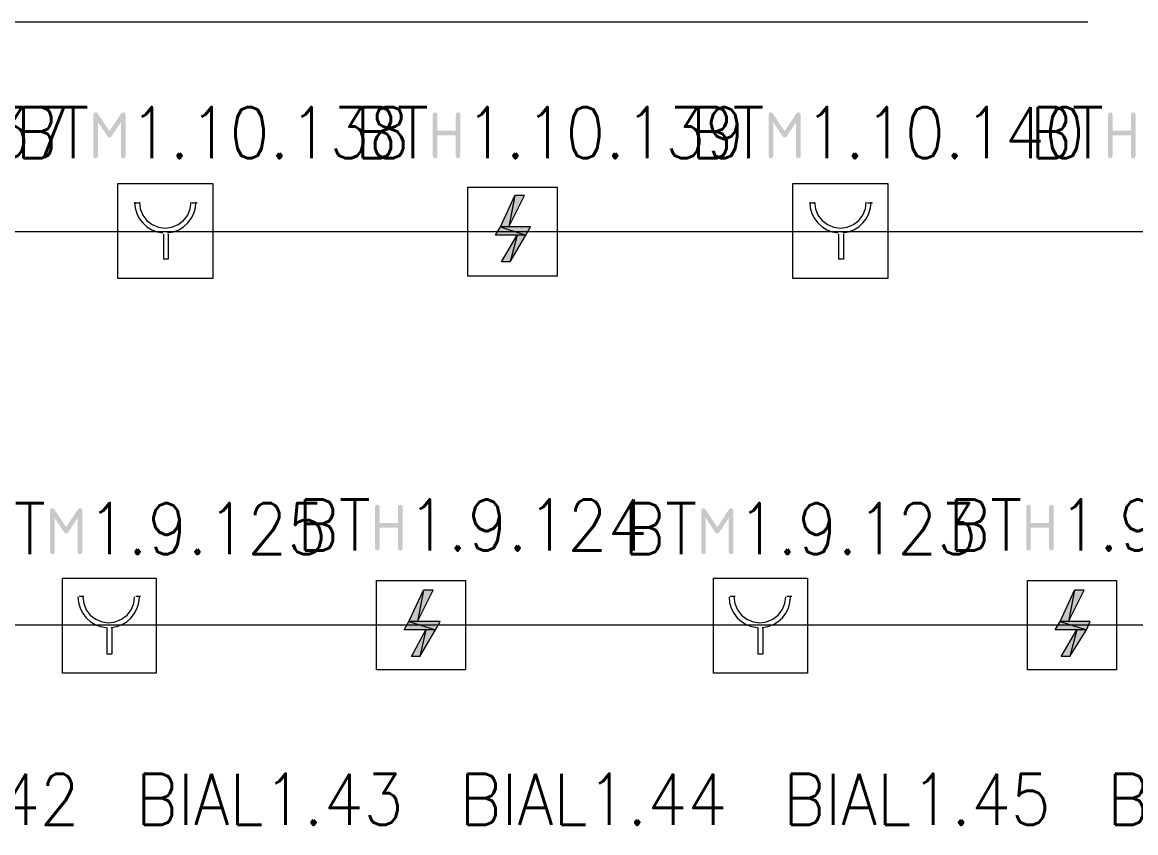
# Model space of a CAD drawing. Header units: millimetres. Extents: x 0 to 420, y 0 to 297.
# Drawn here: x 174.7 to 213.86, y 200.55 to 229.07 of the extents above; entities that cross this region are included whole.
import ezdxf

# ---------------------------------------------------------------- set-up
doc = ezdxf.new("R2010")
doc.units = ezdxf.units.MM
doc.styles.get("Standard").update_dxf_attribs({"font": 'STANDARD'})

msp = doc.modelspace()

# ---------------------------------------------------------------- hatches: boundary and pattern name
for points in [[(178.24902, 225.896509), (178.309309, 225.876251), (178.329497, 225.81548), (178.329497, 224.362477), (178.309309, 224.301981), (178.24902, 224.281999), (178.188248, 224.301981), (178.167991, 224.362477), (178.167991, 225.550345), (177.838916, 225.057559), (177.803776, 225.020628), (177.764502, 225.008501), (177.723987, 225.020628), (177.688434, 225.057559), (177.361012, 225.550345), (177.361012, 224.362477), (177.340755, 224.301981), (177.279983, 224.281999), (177.219487, 224.301981), (177.199506, 224.362477), (177.199506, 225.81548), (177.219487, 225.876251), (177.279983, 225.896509), (177.319671, 225.886311), (177.35109, 225.85627), (177.764502, 225.236153), (178.180118, 225.86068), (178.208781, 225.887483)], [(189.137506, 224.362477), (189.137506, 225.81548), (189.157487, 225.876251), (189.217983, 225.896509), (189.278755, 225.876251), (189.299012, 225.81548), (189.299012, 225.250484), (189.944485, 225.250484), (189.944485, 225.81548), (189.964742, 225.876251), (190.025514, 225.896509), (190.085803, 225.876251), (190.105991, 225.81548), (190.105991, 224.362477), (190.085803, 224.301981), (190.025514, 224.281999), (189.964742, 224.301981), (189.944485, 224.362477), (189.944485, 225.088978), (189.299012, 225.088978), (189.299012, 224.362477), (189.278755, 224.301981), (189.217983, 224.281999), (189.157487, 224.301981)], [(201.99802, 225.896509), (202.058309, 225.876251), (202.078497, 225.81548), (202.078497, 224.362477), (202.058309, 224.301981), (201.99802, 224.281999), (201.937248, 224.301981), (201.916991, 224.362477), (201.916991, 225.550345), (201.587916, 225.057559), (201.552776, 225.020628), (201.513501, 225.008501), (201.472987, 225.020628), (201.437434, 225.057559), (201.110012, 225.550345), (201.110012, 224.362477), (201.089755, 224.301981), (201.028983, 224.281999), (200.968487, 224.301981), (200.948506, 224.362477), (200.948506, 225.81548), (200.968487, 225.876251), (201.028983, 225.896509), (201.068671, 225.886311), (201.10009, 225.85627), (201.513501, 225.236153), (201.929118, 225.86068), (201.957781, 225.887483)], [(212.886506, 224.362477), (212.886506, 225.81548), (212.906487, 225.876251), (212.966983, 225.896509), (213.027755, 225.876251), (213.048012, 225.81548), (213.048012, 225.250484), (213.693485, 225.250484), (213.693485, 225.81548), (213.713742, 225.876251), (213.774514, 225.896509), (213.834803, 225.876251), (213.854991, 225.81548), (213.854991, 224.362477), (213.834803, 224.301981), (213.774514, 224.281999), (213.713742, 224.301981), (213.693485, 224.362477), (213.693485, 225.088978), (213.048012, 225.088978), (213.048012, 224.362477), (213.027755, 224.301981), (212.966983, 224.281999), (212.906487, 224.301981)], [(176.72502, 211.968842), (176.785309, 211.948585), (176.805497, 211.887813), (176.805497, 210.43481), (176.785309, 210.374314), (176.72502, 210.354332), (176.664248, 210.374314), (176.643991, 210.43481), (176.643991, 211.622679), (176.314916, 211.129892), (176.279776, 211.092961), (176.240502, 211.080834), (176.199987, 211.092961), (176.164434, 211.129892), (175.837012, 211.622679), (175.837012, 210.43481), (175.816755, 210.374314), (175.755983, 210.354332), (175.695487, 210.374314), (175.675506, 210.43481), (175.675506, 211.887813), (175.695487, 211.948585), (175.755983, 211.968842), (175.795671, 211.958645), (175.82709, 211.928603), (176.240502, 211.308486), (176.656118, 211.933013), (176.684781, 211.959816)], [(187.105506, 210.56181), (187.105506, 212.014813), (187.125487, 212.075585), (187.185983, 212.095842), (187.246755, 212.075585), (187.267012, 212.014813), (187.267012, 211.449818), (187.912485, 211.449818), (187.912485, 212.014813), (187.932742, 212.075585), (187.993514, 212.095842), (188.053803, 212.075585), (188.073991, 212.014813), (188.073991, 210.56181), (188.053803, 210.501314), (187.993514, 210.481332), (187.932742, 210.501314), (187.912485, 210.56181), (187.912485, 211.288312), (187.267012, 211.288312), (187.267012, 210.56181), (187.246755, 210.501314), (187.185983, 210.481332), (187.125487, 210.501314)], [(199.627353, 211.968842), (199.687642, 211.948585), (199.70783, 211.887813), (199.70783, 210.43481), (199.687642, 210.374314), (199.627353, 210.354332), (199.566582, 210.374314), (199.546324, 210.43481), (199.546324, 211.622679), (199.217249, 211.129892), (199.182109, 211.092961), (199.142835, 211.080834), (199.10232, 211.092961), (199.066767, 211.129892), (198.739345, 211.622679), (198.739345, 210.43481), (198.719088, 210.374314), (198.658317, 210.354332), (198.597821, 210.374314), (198.577839, 210.43481), (198.577839, 211.887813), (198.597821, 211.948585), (198.658317, 211.968842), (198.698004, 211.958645), (198.729423, 211.928603), (199.142835, 211.308486), (199.558451, 211.933013), (199.587114, 211.959816)], [(210.007839, 210.56181), (210.007839, 212.014813), (210.027821, 212.075585), (210.088317, 212.095842), (210.149088, 212.075585), (210.169345, 212.014813), (210.169345, 211.449818), (210.814818, 211.449818), (210.814818, 212.014813), (210.835075, 212.075585), (210.895847, 212.095842), (210.956136, 212.075585), (210.976324, 212.014813), (210.976324, 210.56181), (210.956136, 210.501314), (210.895847, 210.481332), (210.835075, 210.501314), (210.814818, 210.56181), (210.814818, 211.288312), (210.169345, 211.288312), (210.169345, 210.56181), (210.149088, 210.501314), (210.088317, 210.481332), (210.027821, 210.501314)]]:
    msp.add_hatch(color=7).paths.add_polyline_path(points, flags=0)
h = msp.add_hatch(color=1)
h.paths.add_polyline_path([(192.362668, 222.969666), (192.024001, 222.969666), (191.812334, 221.868999)], flags=0)
h.paths.add_polyline_path([(192.024001, 222.969666), (191.812334, 221.868999), (191.516001, 221.868999)], flags=0)
h = msp.add_hatch(color=1)
h.paths.add_polyline_path([(192.574334, 221.868999), (191.516001, 221.868999), (192.405001, 221.572666)], flags=0)
h.paths.add_polyline_path([(191.516001, 221.868999), (192.405001, 221.572666), (191.346668, 221.572666)], flags=0)
h = msp.add_hatch(color=1)
h.paths.add_polyline_path([(192.405001, 221.572666), (192.108668, 221.572666), (191.854668, 220.641332)], flags=0)
h.paths.add_polyline_path([(192.108668, 221.572666), (191.854668, 220.641332), (191.558334, 220.641332)], flags=0)
h = msp.add_hatch(color=1)
h.paths.add_polyline_path([(189.145334, 209.084332), (188.806668, 209.084332), (188.595001, 207.983666)], flags=0)
h.paths.add_polyline_path([(188.806668, 209.084332), (188.595001, 207.983666), (188.298668, 207.983666)], flags=0)
h = msp.add_hatch(color=1)
h.paths.add_polyline_path([(212.047667, 209.084332), (211.709001, 209.084332), (211.497334, 207.983666)], flags=0)
h.paths.add_polyline_path([(211.709001, 209.084332), (211.497334, 207.983666), (211.201001, 207.983666)], flags=0)
h = msp.add_hatch(color=5)
h.paths.add_polyline_path([(212.047667, 209.084332), (211.709001, 209.084332), (211.497334, 207.983666)], flags=0)
h.paths.add_polyline_path([(211.709001, 209.084332), (211.497334, 207.983666), (211.201001, 207.983666)], flags=0)
h = msp.add_hatch(color=1)
h.paths.add_polyline_path([(189.399334, 207.983666), (188.298668, 207.983666), (189.230001, 207.687333)], flags=0)
h.paths.add_polyline_path([(188.298668, 207.983666), (189.230001, 207.687333), (188.129334, 207.687333)], flags=0)
h = msp.add_hatch(color=1)
h.paths.add_polyline_path([(212.259334, 207.983666), (211.201001, 207.983666), (212.132334, 207.687333)], flags=0)
h.paths.add_polyline_path([(211.201001, 207.983666), (212.132334, 207.687333), (211.031668, 207.687333)], flags=0)
h = msp.add_hatch(color=5)
h.paths.add_polyline_path([(212.259334, 207.983666), (211.201001, 207.983666), (212.132334, 207.687333)], flags=0)
h.paths.add_polyline_path([(211.201001, 207.983666), (212.132334, 207.687333), (211.031668, 207.687333)], flags=0)
h = msp.add_hatch(color=1)
h.paths.add_polyline_path([(189.230001, 207.687333), (188.891334, 207.687333), (188.679668, 206.755999)], flags=0)
h.paths.add_polyline_path([(188.891334, 207.687333), (188.679668, 206.755999), (188.383334, 206.755999)], flags=0)
h = msp.add_hatch(color=1)
h.paths.add_polyline_path([(212.132334, 207.687333), (211.793668, 207.687333), (211.539668, 206.755999)], flags=0)
h.paths.add_polyline_path([(211.793668, 207.687333), (211.539668, 206.755999), (211.243334, 206.755999)], flags=0)
h = msp.add_hatch(color=5)
h.paths.add_polyline_path([(212.132334, 207.687333), (211.793668, 207.687333), (211.539668, 206.755999)], flags=0)
h.paths.add_polyline_path([(211.793668, 207.687333), (211.539668, 206.755999), (211.243334, 206.755999)], flags=0)

# ---------------------------------------------------------------- linework, layer by layer
at = {"color": 1, "lineweight": 0}
for points in [[(212.174667, 229.065666), (72.136001, 229.065666), (72.136001, 126.872999)], [(178.646668, 222.740037), (178.665885, 222.533151), (178.722406, 222.339021), (178.812627, 222.161546), (178.932947, 222.004628), (179.079762, 221.872167), (179.249469, 221.768064), (179.438467, 221.696221), (179.643152, 221.660537)], [(178.646668, 222.715666), (178.816001, 222.715666)], [(178.816001, 222.740596), (178.846687, 222.502357), (178.936683, 222.283914), (179.079843, 222.095968), (179.270026, 221.949217), (179.491925, 221.8573), (179.726168, 221.826662), (179.96041, 221.8573), (180.182309, 221.949217), (180.372492, 222.095968), (180.515653, 222.283914), (180.605648, 222.502357), (180.636334, 222.740596)], [(179.8092, 221.660537), (180.013884, 221.696221), (180.202877, 221.768064), (180.372579, 221.872167), (180.51939, 222.004628), (180.639706, 222.161546), (180.729928, 222.339021), (180.786455, 222.533151), (180.805685, 222.740037)], [(180.678668, 222.715666), (180.848001, 222.715666)], [(202.395668, 222.740037), (202.414885, 222.533151), (202.471406, 222.339021), (202.561627, 222.161546), (202.681947, 222.004628), (202.828762, 221.872167), (202.998469, 221.768064), (203.187467, 221.696221), (203.392152, 221.660537)], [(202.395668, 222.715666), (202.565001, 222.715666)], [(202.565001, 222.740596), (202.595687, 222.502357), (202.685683, 222.283914), (202.828843, 222.095968), (203.019026, 221.949217), (203.240925, 221.8573), (203.475168, 221.826662), (203.70941, 221.8573), (203.931309, 221.949217), (204.121492, 222.095968), (204.264652, 222.283914), (204.354648, 222.502357), (204.385334, 222.740596)], [(203.5582, 221.660537), (203.762884, 221.696221), (203.951877, 221.768064), (204.121579, 221.872167), (204.268389, 222.004628), (204.388706, 222.161546), (204.478928, 222.339021), (204.535455, 222.533151), (204.554684, 222.740037)], [(204.427668, 222.715666), (204.597001, 222.715666)], [(100.838001, 207.856666), (100.838001, 221.699666), (357.251, 221.699666)], [(179.662668, 221.614999), (179.662668, 220.725999)], [(179.832001, 221.614999), (179.832001, 220.725999)], [(203.411668, 221.614999), (203.411668, 220.725999)], [(203.581001, 221.614999), (203.581001, 220.725999)], [(179.832001, 220.725999), (179.662668, 220.725999)], [(203.581001, 220.725999), (203.411668, 220.725999)], [(176.657001, 208.854704), (176.676218, 208.647818), (176.732739, 208.453687), (176.822961, 208.276213), (176.94328, 208.119294), (177.090095, 207.986834), (177.259803, 207.882731), (177.4488, 207.810888), (177.653485, 207.775204)], [(176.699334, 208.872666), (176.868668, 208.872666)], [(176.826334, 208.855263), (176.857021, 208.617024), (176.947016, 208.398581), (177.090177, 208.210634), (177.280359, 208.063883), (177.502259, 207.971967), (177.736501, 207.941328), (177.970743, 207.971967), (178.192643, 208.063883), (178.382825, 208.210634), (178.525986, 208.398581), (178.615981, 208.617024), (178.646668, 208.855263)], [(177.819534, 207.775204), (178.024217, 207.810888), (178.21321, 207.882731), (178.382913, 207.986834), (178.529723, 208.119294), (178.65004, 208.276213), (178.740262, 208.453687), (178.796788, 208.647818), (178.816018, 208.854704)], [(178.689001, 208.872666), (178.858334, 208.872666)], [(199.559334, 208.854704), (199.578552, 208.647818), (199.635073, 208.453687), (199.725294, 208.276213), (199.845613, 208.119294), (199.992428, 207.986834), (200.162136, 207.882731), (200.351133, 207.810888), (200.555819, 207.775204)], [(199.601668, 208.872666), (199.771001, 208.872666)], [(199.728668, 208.855263), (199.759354, 208.617024), (199.849349, 208.398581), (199.99251, 208.210634), (200.182693, 208.063883), (200.404592, 207.971967), (200.638834, 207.941328), (200.873076, 207.971967), (201.094976, 208.063883), (201.285158, 208.210634), (201.428319, 208.398581), (201.518314, 208.617024), (201.549001, 208.855263)], [(200.721867, 207.775204), (200.92655, 207.810888), (201.115544, 207.882731), (201.285246, 207.986834), (201.432056, 208.119294), (201.552373, 208.276213), (201.642595, 208.453687), (201.699121, 208.647818), (201.718351, 208.854704)], [(201.591334, 208.872666), (201.760668, 208.872666)], [(262.466667, 185.462333), (262.466667, 207.856666), (100.838001, 207.856666)], [(177.673001, 207.771999), (177.673001, 206.840666)], [(177.842334, 207.771999), (177.842334, 206.840666)], [(200.575334, 207.771999), (200.575334, 206.840666)], [(200.744668, 207.771999), (200.744668, 206.840666)], [(177.842334, 206.840666), (177.673001, 206.840666)], [(200.744668, 206.840666), (200.575334, 206.840666)]]:
    msp.add_lwpolyline(points, dxfattribs=at)
at = {"color": 7, "lineweight": 0}
for points in [[(178.054001, 223.392999), (181.398334, 223.392999)], [(190.373001, 223.265999), (193.505668, 223.265999)], [(201.803001, 223.392999), (205.147334, 223.392999)], [(176.106668, 209.507666), (179.408668, 209.507666)], [(187.155668, 209.422999), (190.288334, 209.422999)], [(199.009001, 209.507666), (202.311001, 209.507666)], [(210.058001, 209.422999), (213.190667, 209.422999)], [(210.058001, 209.422999), (213.190667, 209.422999)]]:
    msp.add_lwpolyline(points, dxfattribs=at)
at = {"color": 1, "lineweight": 0}
for points in [[(181.398334, 223.392999), (181.398334, 220.048666), (178.054001, 220.048666), (178.054001, 223.392999)], [(193.505668, 220.133332), (190.373001, 220.133332), (190.373001, 223.265999), (193.505668, 223.265999)], [(205.147334, 223.392999), (205.147334, 220.048666), (201.803001, 220.048666), (201.803001, 223.392999)], [(192.024001, 222.969666), (191.812334, 221.868999), (191.516001, 221.868999)], [(192.362668, 222.969666), (192.024001, 222.969666), (191.812334, 221.868999)], [(191.516001, 221.868999), (192.405001, 221.572666), (191.346668, 221.572666)], [(192.574334, 221.868999), (191.516001, 221.868999), (192.405001, 221.572666)], [(192.108668, 221.572666), (191.854668, 220.641332), (191.558334, 220.641332)], [(192.405001, 221.572666), (192.108668, 221.572666), (191.854668, 220.641332)], [(179.408668, 209.507666), (179.408668, 206.163333), (176.106668, 206.163333), (176.106668, 209.507666)], [(190.288334, 206.290333), (187.155668, 206.290333), (187.155668, 209.422999), (190.288334, 209.422999)], [(202.311001, 209.507666), (202.311001, 206.163333), (199.009001, 206.163333), (199.009001, 209.507666)], [(213.190667, 206.290333), (210.058001, 206.290333), (210.058001, 209.422999), (213.190667, 209.422999)], [(188.806668, 209.084332), (188.595001, 207.983666), (188.298668, 207.983666)], [(189.145334, 209.084332), (188.806668, 209.084332), (188.595001, 207.983666)], [(211.709001, 209.084332), (211.497334, 207.983666), (211.201001, 207.983666)], [(212.047667, 209.084332), (211.709001, 209.084332), (211.497334, 207.983666)], [(188.298668, 207.983666), (189.230001, 207.687333), (188.129334, 207.687333)], [(189.399334, 207.983666), (188.298668, 207.983666), (189.230001, 207.687333)], [(211.201001, 207.983666), (212.132334, 207.687333), (211.031668, 207.687333)], [(212.259334, 207.983666), (211.201001, 207.983666), (212.132334, 207.687333)], [(188.891334, 207.687333), (188.679668, 206.755999), (188.383334, 206.755999)], [(189.230001, 207.687333), (188.891334, 207.687333), (188.679668, 206.755999)], [(211.793668, 207.687333), (211.539668, 206.755999), (211.243334, 206.755999)], [(212.132334, 207.687333), (211.793668, 207.687333), (211.539668, 206.755999)]]:
    msp.add_lwpolyline(points, close=True, dxfattribs=at)
at = {"color": 5, "lineweight": 0}
for points in [[(213.190667, 206.290333), (210.058001, 206.290333), (210.058001, 209.422999), (213.190667, 209.422999)], [(211.709001, 209.084332), (211.497334, 207.983666), (211.201001, 207.983666)], [(212.047667, 209.084332), (211.709001, 209.084332), (211.497334, 207.983666)], [(211.201001, 207.983666), (212.132334, 207.687333), (211.031668, 207.687333)], [(212.259334, 207.983666), (211.201001, 207.983666), (212.132334, 207.687333)], [(211.793668, 207.687333), (211.539668, 206.755999), (211.243334, 206.755999)], [(212.132334, 207.687333), (211.793668, 207.687333), (211.539668, 206.755999)]]:
    msp.add_lwpolyline(points, close=True, dxfattribs=at)

# ---------------------------------------------------------------- texts
at = {"color": 7, "char_height": 1.798339, "attachment_point": 1}
for s, insert, width in [('1.10.137', (166.539344, 226.080338), 7.79280233), ('BT', (174.455674, 226.080338), 2.59760078), ('1.10.138', (178.47734, 226.080338), 7.79280233), ('BT', (186.39367, 226.080338), 2.59760078), ('1.10.139', (190.288333, 226.080338), 7.79280233), ('BT', (198.204663, 226.080338), 2.59760078), ('1.10.140', (202.22633, 226.080338), 7.99261778), ('BT', (210.14266, 226.080338), 2.59760078), ('BT', (184.361667, 212.279673), 2.59760078), ('1.9.124', (188.25633, 212.279673), 6.99354056), ('BT', (207.264007, 212.279673), 2.59760078), ('1.9.122', (211.15867, 212.279673), 6.79372511), ('BT', (172.931667, 212.152669), 2.59760078), ('1.9.125', (176.995674, 212.152669), 6.79372511), ('BT', (195.834007, 212.152669), 2.59760078), ('1.9.123', (199.855674, 212.152669), 6.79372511)]:
    msp.add_mtext(s, dxfattribs=dict(at, insert=insert, width=width))
at = {"color": 92, "char_height": 1.79922, "attachment_point": 1}
for s, insert, width in [('BIAL1.42', (167.30133, 202.628555), 9.39592667), ('BIAL1.43', (178.689007, 202.628555), 9.39592667), ('BIAL1.44', (190.076667, 202.628555), 9.59584), ('BIAL1.45', (201.464344, 202.628555), 9.39592667), ('BIAL1.46', (212.852003, 202.628555), 9.39592667)]:
    msp.add_mtext(s, dxfattribs=dict(at, insert=insert, width=width))

doc.saveas('drawing.dxf')
